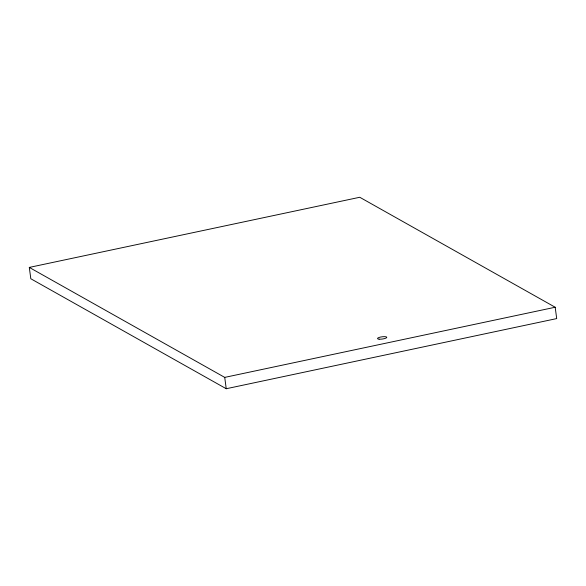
<?xml version="1.0" encoding="UTF-8"?>
<svg xmlns="http://www.w3.org/2000/svg" width="586" height="586" viewBox="0 0 586 586"><rect width="100%" height="100%" fill="white"/><g stroke="black" fill="none" stroke-linecap="round" stroke-linejoin="round"><path stroke-width="0.88" d="M29.3 267.414L359.76 197.27L555.184 307.247L556.7 318.586L226.24 388.73L30.816 278.753L29.3 267.414L224.724 377.391L555.184 307.247M224.724 377.391L226.24 388.73M379.105 339.169A4.717 1.135 -7.6 0 0 386.738 337.551A4.717 1.135 -7.6 0 0 380.578 337.045A4.717 1.135 -7.6 0 0 379.105 339.169"/></g></svg>
